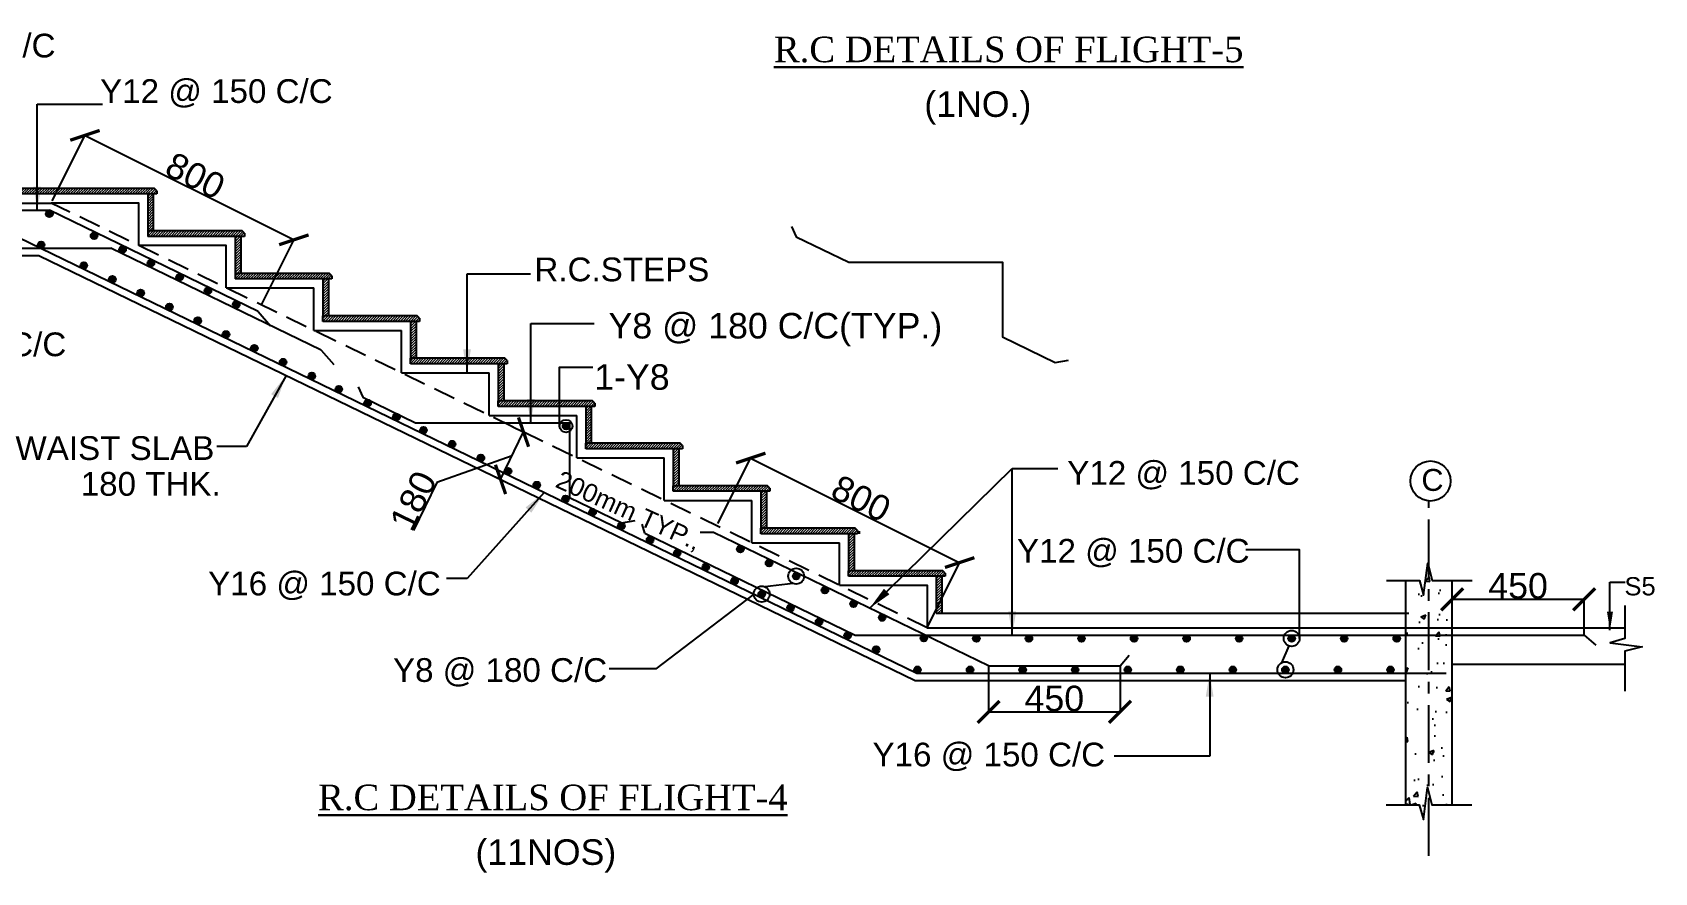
# Model space of a CAD drawing. Header units: inches. Extents: x 42351 to 118476, y -157843 to -108551.
# Drawn here: x 80110 to 102330, y -145776 to -134269 of the extents above; entities that cross this region are included whole.
import ezdxf
from ezdxf.enums import TextEntityAlignment as Align

# ---------------------------------------------------------------- set-up
doc = ezdxf.new("R2010")
doc.units = ezdxf.units.IN
doc.header["$MEASUREMENT"] = 0
doc.linetypes.add('CENTER', pattern=[50.8, 31.75, -6.35, 6.35, -6.35])
doc.linetypes.add('Hidden', pattern=[3, 2, -1])
for name, color, linetype in [('1', 8, 'Continuous'), ('2', 5, 'Continuous'), ('4', 4, 'Continuous'), ('5', 2, 'Continuous'), ('AR-Elevation-2', 14, 'Continuous'), ('AR-Elevation-3', 15, 'Continuous'), ('AR-WALL', 30, 'Continuous'), ('ARROW', 5, 'Continuous'), ('ARROW2', 5, 'Continuous'), ('DIM', 251, 'Continuous'), ('GIRD CIR', 1, 'Continuous'), ('GIRD TEXT', 4, 'Continuous'), ('GRID', 8, 'CENTER'), ('SHEAR WALL', 6, 'Continuous')]:
    doc.layers.add(name, color=color, linetype=linetype)
doc.layers.add('HATCH', color=252, linetype='Continuous', lineweight=9)
doc.layers.add('text', color=4, linetype='Continuous', lineweight=30)
doc.styles.add('Arial', font='arial.ttf', dxfattribs={"height": 400})
doc.styles.add('T200', font='sanss___.ttf', dxfattribs={"height": 250})
doc.styles.add('T300', font='sanss___.ttf', dxfattribs={"height": 350})
doc.styles.add('T400', font='romantic.ttf')
doc.dimstyles.new('SCALE - 25', dxfattribs={"dimtxt": 325, "dimasz": 300, "dimexe": 4, "dimexo": 0, "dimgap": 1, "dimtad": 1, "dimdec": 0, "dimlfac": 0.25, "dimrnd": 5, "dimzin": 3, "dimdsep": 46, "dimtxsty": 'T300', "dimblk": 'ARCHTICK', "dimcen": 0.09, "dimdle": 4, "dimclrd": 5, "dimclre": 8, "dimclrt": 1, "dimadec": 0, "dimazin": 0, "dimtfac": 1, "dimtdec": 0, "dimtix": 1, "dimtofl": 0, "dimtmove": 2, "dimatfit": 3, "dimfxl": 0, "dimtolj": 1, "dimtzin": 0, "dimarcsym": 2})
doc.dimstyles.new('T 200', dxfattribs={"dimtxt": 250, "dimasz": 150, "dimexe": 1, "dimexo": 0, "dimgap": 50, "dimtad": 1, "dimdec": 0, "dimdsep": 46, "dimtxsty": 'T200', "dimblk": 'ARCHTICK', "dimcen": 2.5, "dimdle": 1, "dimclrd": 5, "dimclre": 253, "dimclrt": 1, "dimadec": 0, "dimazin": 0, "dimtfac": 1, "dimtdec": 0, "dimtmove": 2, "dimatfit": 3, "dimfxl": 0, "dimarcsym": 0})
pattern_1 = [(45, (81115.722, -136240.2), (-17.67767, 17.67767), [])]

# ---------------------------------------------------------------- blocks, each defined once
blk = doc.blocks.new('_ARCHTICK')
at = {"color": 0, "linetype": 'ByBlock', "const_width": 0.15}
blk.add_lwpolyline([(-0.5, -0.5), (0.5, 0.5)], dxfattribs=at)
blk = doc.blocks.new('*D121')
at = {"layer": 'Defpoints', "color": 0}
for p in [(80380, -136576), (83691, -137109), (83242, -138007)]:
    blk.add_point(p, dxfattribs=at)
at = {"layer": 'DIM', "color": 8, "lineweight": -2}
for p, q in [((80380, -136576), (80830, -135675)), ((83242, -138007), (83693, -137106))]:
    blk.add_line(p, q, dxfattribs=at)
at = {"layer": 'DIM', "color": 5, "lineweight": -2}
blk.add_line((80825, -135676), (83694, -137111), dxfattribs=at)
at = {"layer": 'DIM', "color": 5, "lineweight": -2, "xscale": 300, "yscale": 300, "zscale": 300}
for p, rotation in [((80829, -135678), 153.4349488229369), ((83691, -137109), 333.4349488229369)]:
    blk.add_blockref('_ARCHTICK', p, dxfattribs=dict(at, rotation=rotation))
at = {"layer": 'DIM', "color": 1, "insert": (82341, -136232), "char_height": 350, "attachment_point": 5, "rotation": 333.4349, "style": 'T300'}
blk.add_mtext('\\A1;800', dxfattribs=at)
blk = doc.blocks.new('*D122')
at = {"layer": 'Defpoints', "color": 0}
for p in [(89500, -140997), (92812, -141530), (92363, -142428)]:
    blk.add_point(p, dxfattribs=at)
at = {"layer": 'DIM', "color": 8, "lineweight": -2}
for p, q in [((89500, -140997), (89951, -140096)), ((92363, -142428), (92813, -141527))]:
    blk.add_line(p, q, dxfattribs=at)
at = {"layer": 'DIM', "color": 5, "lineweight": -2}
blk.add_line((89946, -140098), (92815, -141532), dxfattribs=at)
at = {"layer": 'DIM', "color": 5, "lineweight": -2, "xscale": 300, "yscale": 300, "zscale": 300}
for p, rotation in [((89949, -140099), 153.4349488229369), ((92812, -141530), 333.4349488229369)]:
    blk.add_blockref('_ARCHTICK', p, dxfattribs=dict(at, rotation=rotation))
at = {"layer": 'DIM', "color": 1, "insert": (91461, -140653), "char_height": 350, "attachment_point": 5, "rotation": 333.4349, "style": 'T300'}
blk.add_mtext('\\A1;800', dxfattribs=at)
blk = doc.blocks.new('R1')
at = {"layer": '5'}
h = blk.add_hatch(color=256, dxfattribs=at)
edge = h.paths.add_edge_path()
edge.add_arc((0, 0), 62.5, 0, 360)
at = {"layer": '5', "color": 6}
blk.add_circle((0, 0), 62.5, dxfattribs=at)
blk = doc.blocks.new('*D123')
at = {"layer": 'Defpoints', "color": 0}
for p in [(86682, -139668), (86837, -139743), (86368, -140316)]:
    blk.add_point(p, dxfattribs=at)
at = {"layer": 'DIM', "color": 5, "lineweight": -2}
for p, q in [((86521, -140394), (86838, -139739)), ((86680, -140067), (85650, -140434)), ((85650, -140434), (85332, -141091))]:
    blk.add_line(p, q, dxfattribs=at)
at = {"layer": 'DIM', "color": 8, "lineweight": -2}
for p, q in [((86682, -139668), (86840, -139745)), ((86368, -140316), (86526, -140393))]:
    blk.add_line(p, q, dxfattribs=at)
at = {"layer": 'DIM', "color": 5, "lineweight": -2, "xscale": 300, "yscale": 300, "zscale": 300}
for p, rotation in [((86837, -139743), 64.13362577975428), ((86522, -140391), 244.1336257797543)]:
    blk.add_blockref('_ARCHTICK', p, dxfattribs=dict(at, rotation=rotation))
at = {"layer": 'DIM', "color": 1, "insert": (85328, -140683), "char_height": 350, "attachment_point": 5, "rotation": 64.1336, "style": 'T300'}
blk.add_mtext('\\A1;180', dxfattribs=at)
blk = doc.blocks.new('*D124')
at = {"layer": 'Defpoints', "color": 0}
for p in [(93208, -142943), (95008, -142943), (95008, -143575)]:
    blk.add_point(p, dxfattribs=at)
at = {"layer": 'DIM', "color": 8, "lineweight": -2}
for p, q in [((93208, -142943), (93208, -143579)), ((95008, -142943), (95008, -143579))]:
    blk.add_line(p, q, dxfattribs=at)
at = {"layer": 'DIM', "color": 5, "lineweight": -2}
blk.add_line((93204, -143575), (95012, -143575), dxfattribs=at)
at = {"layer": 'DIM', "color": 5, "lineweight": -2, "xscale": 300, "yscale": 300, "zscale": 300, "rotation": 180}
blk.add_blockref('_ARCHTICK', (93208, -143575), dxfattribs=at)
at = {"layer": 'DIM', "color": 5, "lineweight": -2, "xscale": 300, "yscale": 300, "zscale": 300}
blk.add_blockref('_ARCHTICK', (95008, -143575), dxfattribs=at)
at = {"layer": 'DIM', "color": 1, "insert": (94108, -143394), "char_height": 350, "attachment_point": 5, "style": 'T300'}
blk.add_mtext('\\A1;450', dxfattribs=at)
blk = doc.blocks.new('*D127')
at = {"layer": 'Defpoints', "color": 0}
for p in [(101366, -142033), (99557, -142423), (101366, -142523, -10)]:
    blk.add_point(p, dxfattribs=at)
at = {"layer": 'DIM', "color": 5, "lineweight": -2}
blk.add_line((99553, -142033), (101370, -142033), dxfattribs=at)
at = {"layer": 'DIM', "color": 8, "lineweight": -2}
for p, q in [((99557, -142423), (99557, -142029)), ((101366, -142523), (101366, -142029))]:
    blk.add_line(p, q, dxfattribs=at)
at = {"layer": 'DIM', "color": 5, "lineweight": -2, "xscale": 300, "yscale": 300, "zscale": 300, "rotation": 180}
blk.add_blockref('_ARCHTICK', (99557, -142033), dxfattribs=at)
at = {"layer": 'DIM', "color": 5, "lineweight": -2, "xscale": 300, "yscale": 300, "zscale": 300}
blk.add_blockref('_ARCHTICK', (101366, -142033), dxfattribs=at)
at = {"layer": 'DIM', "color": 1, "insert": (100461, -141851), "char_height": 350, "attachment_point": 5, "style": 'T300'}
blk.add_mtext('\\A1;450', dxfattribs=at)

msp = doc.modelspace()

# ---------------------------------------------------------------- hatches: boundary and pattern name
at = {"layer": '1'}
h = msp.add_hatch(dxfattribs=at)
h.set_pattern_fill('AR-CONC', color=256, scale=100, style=0)
h.set_pattern_definition([(50, (-499612.54, 63056.5), (717.2602, -62.75213), [75, -825]), (355, (-499612.54, 63056.5), (-138.7513, 752.1921), [60, -660]), (100.4514, (-499552.8, 63051.3), (578.5094, 689.43954), [63.7402, -701.1421]), (46.1842, (-499612.5, 63256.5), (1067.241, -165.519), [112.5, -1237.5]), (96.6356, (-499523.6, 63242.7), (934.6627, 974.1179), [95.6103, -1051.713]), (351.1842, (-499612.5, 63256.5), (934.662, 974.1186), [90, -990]), (21, (-499512.54, 63206.5), (596.90705, -402.6189), [75, -825]), (326, (-499512.54, 63206.5), (243.3153, 725.15005), [60, -660]), (71.4514, (-499462.8, 63173), (840.2226, 322.5305), [63.7402, -701.1421]), (37.5, (-499612.54, 63056.52), (12.15986, 332.89385), [0, -652, 0, -670, 0, -662.5]), (7.5, (-499612.54, 63056.52), (263.06954, 394.41171), [0, -382, 0, -637, 0, -252.5]), (327.5, (-499835.54, 63056.52), (533.82244, -22.55487), [0, -250, 0, -780, 0, -1035]), (317.5, (-499935.54, 63056.5), (583.18617, 100.10498), [0, -325, 0, -518, 0, -735])])
h.paths.add_polyline_path([(99105.2, -141776.7), (98917.4, -141776.7), (98917.4, -144849.5), (99105.2, -144849.5), (99163.6, -145050.4), (99220.8, -144611.3), (99280.6, -144849.5), (99556.9, -144849.5), (99556.9, -141776.7), (99280.6, -141776.7), (99220.8, -141538.5), (99163.6, -141977.6)])
at = {"layer": 'HATCH'}
h = msp.add_hatch(dxfattribs=at)
h.set_pattern_fill('ANSI31', color=8, scale=200, style=0)
h.set_pattern_definition(pattern_1)
h.paths.add_polyline_path([(75605, -136405.2), (75605, -136481.2), (80487.4, -136481.2), (80487.4, -136405.2)])
h = msp.add_hatch(dxfattribs=at)
h.set_pattern_fill('ANSI31', color=8, scale=200, style=0)
h.set_pattern_definition(pattern_1)
h.paths.add_polyline_path([(80489, -136405.2), (80489, -136481.2), (81689, -136481.2), (81765, -136481.2), (81813, -136481.2), (81813, -136437.2), (81781, -136405.2), (81135, -136405.2), (80565, -136405.2)])
h.paths.add_polyline_path([(81689, -136481.2), (81689, -136987), (81765, -136987), (81765, -136481.2)])
h = msp.add_hatch(dxfattribs=at)
h.set_pattern_fill('ANSI31', color=8, scale=200, style=0)
h.set_pattern_definition([(45, (82315.722, -136822.018), (-17.6777, 17.6777), [])])
h.paths.add_polyline_path([(81689, -136987), (81689, -137063), (82889, -137063), (82965, -137063), (83013, -137063), (83013, -137019), (82981, -136987), (82335, -136987), (81765, -136987)])
h.paths.add_polyline_path([(82889, -137063), (82889, -137568.8), (82965, -137568.8), (82965, -137063)])
h = msp.add_hatch(dxfattribs=at)
h.set_pattern_fill('ANSI31', color=8, scale=200, style=0)
h.set_pattern_definition([(45, (83515.722, -137403.836), (-17.6777, 17.6777), [])])
h.paths.add_polyline_path([(82889, -137568.8), (82889, -137644.8), (84089, -137644.8), (84165, -137644.8), (84213, -137644.8), (84213, -137600.8), (84181, -137568.8), (83535, -137568.8), (82965, -137568.8)])
h.paths.add_polyline_path([(84089, -137644.8), (84089, -138150.6), (84165, -138150.6), (84165, -137644.8)])
h = msp.add_hatch(dxfattribs=at)
h.set_pattern_fill('ANSI31', color=8, scale=200, style=0)
h.set_pattern_definition([(45, (84715.722, -137985.654), (-17.6777, 17.6777), [])])
h.paths.add_polyline_path([(84089, -138150.6), (84089, -138226.6), (85289, -138226.6), (85365, -138226.6), (85413, -138226.6), (85413, -138182.6), (85381, -138150.6), (84735, -138150.6), (84165, -138150.6)])
h.paths.add_polyline_path([(85289, -138226.6), (85289, -138732.4), (85365, -138732.4), (85365, -138226.6)])
h = msp.add_hatch(dxfattribs=at)
h.set_pattern_fill('ANSI31', color=8, scale=200, style=0)
h.set_pattern_definition([(45, (85915.722, -138567.473), (-17.6777, 17.6777), [])])
h.paths.add_polyline_path([(85289, -138732.4), (85289, -138808.4), (86489, -138808.4), (86565, -138808.4), (86613, -138808.4), (86613, -138764.4), (86581, -138732.4), (85935, -138732.4), (85365, -138732.4)])
h.paths.add_polyline_path([(86489, -138808.4), (86489, -139314.3), (86565, -139314.3), (86565, -138808.4)])
h = msp.add_hatch(dxfattribs=at)
h.set_pattern_fill('ANSI31', color=8, scale=200, style=0)
h.set_pattern_definition([(45, (87115.722, -139149.29), (-17.6777, 17.6777), [])])
h.paths.add_polyline_path([(86489, -139314.3), (86489, -139390.3), (87689, -139390.3), (87765, -139390.3), (87813, -139390.3), (87813, -139346.3), (87781, -139314.3), (87135, -139314.3), (86565, -139314.3)])
h.paths.add_polyline_path([(87689, -139390.3), (87689, -139896.1), (87765, -139896.1), (87765, -139390.3)])
h = msp.add_hatch(dxfattribs=at)
h.set_pattern_fill('ANSI31', color=8, scale=200, style=0)
h.set_pattern_definition([(45, (88315.722, -139731.11), (-17.6777, 17.6777), [])])
h.paths.add_polyline_path([(87689, -139896.1), (87689, -139972.1), (88889, -139972.1), (88965, -139972.1), (89013, -139972.1), (89013, -139928.1), (88981, -139896.1), (88335, -139896.1), (87765, -139896.1)])
h.paths.add_polyline_path([(88889, -139972.1), (88889, -140477.9), (88965, -140477.9), (88965, -139972.1)])
h = msp.add_hatch(dxfattribs=at)
h.set_pattern_fill('ANSI31', color=8, scale=200, style=0)
h.set_pattern_definition([(45, (89515.722, -140312.927), (-17.6777, 17.6777), [])])
h.paths.add_polyline_path([(88889, -140477.9), (88889, -140553.9), (90089, -140553.9), (90165, -140553.9), (90213, -140553.9), (90213, -140509.9), (90181, -140477.9), (89535, -140477.9), (88965, -140477.9)])
h.paths.add_polyline_path([(90089, -140553.9), (90089, -141059.7), (90165, -141059.7), (90165, -140553.9)])
h = msp.add_hatch(dxfattribs=at)
h.set_pattern_fill('ANSI31', color=8, scale=200, style=0)
h.set_pattern_definition([(45, (90715.722, -140894.745), (-17.6777, 17.6777), [])])
h.paths.add_polyline_path([(90089, -141059.7), (90089, -141135.7), (91289, -141135.7), (91365, -141135.7), (91413, -141135.7), (91413, -141091.7), (91381, -141059.7), (90735, -141059.7), (90165, -141059.7)])
h.paths.add_polyline_path([(91289, -141135.7), (91289, -141641.5), (91365, -141641.5), (91365, -141135.7)])
h = msp.add_hatch(dxfattribs=at)
h.set_pattern_fill('ANSI31', color=8, scale=200, style=0)
h.set_pattern_definition([(45, (91915.722, -141476.564), (-17.6777, 17.6777), [])])
h.paths.add_polyline_path([(91289, -141717.5), (92613, -141717.5), (92613, -141673.5), (92581, -141641.5), (91289, -141641.5)])
h.paths.add_polyline_path([(92565, -141717.5), (92489, -141717.5), (92489, -142223.3), (92565, -142223.3)])

# ---------------------------------------------------------------- linework, layer by layer
at = {"layer": '1', "linetype": 'Hidden', "ltscale": 250}
msp.add_line((99557, -142923.3), (99557, -142423.3), dxfattribs=at)
at = {"layer": '1'}
for points in [[(98656.9, -141776.7), (99108.7, -141776.7), (99167.1, -141977.6), (99224.3, -141538.5), (99284.1, -141776.7), (99830, -141776.7)], [(101923.6, -142117.7), (101923.6, -142569.4), (101722.7, -142627.8), (102161.8, -142685), (101923.6, -142744.8), (101923.6, -143290.8)]]:
    msp.add_lwpolyline(points, dxfattribs=at)
at = {"layer": '1', "elevation": -8.3}
msp.add_lwpolyline([(98653.5, -144849.5), (99105.2, -144849.5), (99163.6, -145050.4), (99220.8, -144611.3), (99280.6, -144849.5), (99826.6, -144849.5)], dxfattribs=at)
at = {"layer": '2', "elevation": -5.1}
for points in [[(97468.4, -142569.3), (97468.4, -141353.7), (96730.3, -141353.7)], [(97318.8, -142670.7), (97221.8, -142901.6)]]:
    msp.add_lwpolyline(points, dxfattribs=at)
at = {"layer": '2'}
for points in [[(89990.8, -141961.4), (88651.4, -142985.3), (88012.1, -142985.3)], [(90531.4, -141817.3), (90142.2, -141860.8)]]:
    msp.add_lwpolyline(points, dxfattribs=at)
for centre in [(90571.8, -141716), (90099.9, -141961.4), (97359.3, -142569.3, -5.1), (97273.4, -142997.8)]:
    msp.add_circle(centre, 109.1, dxfattribs=at)
at = {"layer": '4'}
for p, q in [((75557.4, -136605.2, 0), (80365, -136605.2)), ((75557.4, -137325.2, 0), (80199.7, -137325.2)), ((80199.7, -137325.2), (92199.6, -143143.3)), ((92365, -142423.3), (101923.6, -142423.3)), ((99557, -142923.3, 0), (101923.6, -142923.3, 0)), ((92199.6, -143143.3), (98917, -143143.3))]:
    msp.add_line(p, q, dxfattribs=at)
at = {"layer": '4', "linetype": 'Hidden', "ltscale": 150}
msp.add_line((92365, -142423.3), (80365, -136605.2), dxfattribs=at)
at = {"layer": '5'}
for p, q in [((74989.7, -136705.2), (80342.1, -136705.2)), ((79356.4, -136805.2), (92222.6, -143043.3)), ((83199.9, -138090.8), (80342.1, -136705.2)), ((75074.6, -137225.2, 0), (81185.4, -137225.2)), ((84065, -138621.4), (81185.4, -137225.2)), ((88499.7, -141127.2), (91379.3, -142523.3)), ((93208.3, -142943.3), (89440.7, -141116.6)), ((91379.3, -142523.3, -0.7), (101365.7, -142523.4, -27.1)), ((101365.7, -142523.4, -10.2), (101525.4, -142660.7, 3.4))]:
    msp.add_line(p, q, dxfattribs=at)
at = {"layer": '5', "color": 2}
for p, q in [((83199.9, -138090.8), (83372.8, -138285.8)), ((84065, -138621.4), (84237.9, -138816.3))]:
    msp.add_line(p, q, dxfattribs=at)
at = {"layer": '5', "elevation": 3.4}
msp.add_lwpolyline([(90506.5, -136925.2), (90571.7, -137068.3), (91291.5, -137417.4), (93399.6, -137417.4), (93399.6, -138440), (94119.4, -138789.2), (94300.6, -138756.3)], dxfattribs=at)
at = {"layer": '5'}
msp.add_lwpolyline([(84572, -139122.1), (84637.2, -139265.1), (85357, -139614.3), (87465, -139614.3), (87465, -140636.9), (88184.8, -140986), (88366.1, -140953.1)], dxfattribs=at)
at = {"layer": '5', "color": 2}
for points in [[(88499.7, -141127.2), (88462.4, -141002.3)], [(89440.7, -141116.6), (89257.9, -141116.6)]]:
    msp.add_lwpolyline(points, dxfattribs=at)
at = {"layer": 'AR-Elevation-2', "ltscale": 100}
msp.add_line((91441, -141135.7), (91441, -141097.7), dxfattribs=at)
at = {"layer": 'AR-Elevation-3', "color": 8}
for p, q in [((81781, -136405.2), (75557.4, -136405.2)), ((81813, -136437.2), (81781, -136405.2)), ((81813, -136481.2), (75557.4, -136481.2)), ((81689, -136481.2), (81689, -137063)), ((81765, -136481.2), (81765, -136987)), ((81813, -136437.2), (81813, -136481.2)), ((82981, -136987), (81689, -136987)), ((83013, -137063), (81689, -137063)), ((82889, -137063), (82889, -137644.8)), ((82965, -137063), (82965, -137568.8)), ((83013, -137019), (82981, -136987)), ((83013, -137019), (83013, -137063)), ((84181, -137568.8), (82889, -137568.8)), ((84213, -137644.8), (82889, -137644.8)), ((84089, -137644.8), (84089, -138150.6)), ((84165, -137644.8), (84165, -138150.6)), ((84213, -137600.8), (84181, -137568.8)), ((84213, -137600.8), (84213, -137644.8)), ((85381, -138150.6), (84089, -138150.6)), ((84089, -138226.6), (84089, -138150.6)), ((85413, -138182.6), (85381, -138150.6)), ((85413, -138182.6), (85413, -138226.6)), ((85413, -138226.6), (84089, -138226.6)), ((85289, -138226.6), (85289, -138732.4)), ((85365, -138226.6), (85365, -138732.4)), ((86581, -138732.4), (85289, -138732.4)), ((85289, -138808.4), (85289, -138732.4)), ((86613, -138808.4), (85289, -138808.4)), ((86489, -138808.4), (86489, -139314.3)), ((86565, -138808.4), (86565, -139314.3)), ((86613, -138764.4), (86581, -138732.4)), ((86613, -138764.4), (86613, -138808.4)), ((87781, -139314.3), (86489, -139314.3)), ((86489, -139390.3), (86489, -139314.3)), ((87813, -139346.3), (87781, -139314.3)), ((87813, -139390.3), (86489, -139390.3)), ((87689, -139390.3), (87689, -139896.1)), ((87765, -139390.3), (87765, -139896.1)), ((87813, -139346.3), (87813, -139390.3)), ((88981, -139896.1), (87689, -139896.1)), ((87689, -139972.1), (87689, -139896.1)), ((89013, -139972.1), (87689, -139972.1)), ((88889, -139972.1), (88889, -140477.9)), ((88965, -139972.1), (88965, -140477.9)), ((89013, -139928.1), (88981, -139896.1)), ((89013, -139928.1), (89013, -139972.1)), ((90181, -140477.9), (88889, -140477.9)), ((88889, -140553.9), (88889, -140477.9)), ((90213, -140553.9), (88889, -140553.9)), ((90089, -140553.9), (90089, -141059.7)), ((90165, -140553.9), (90165, -141059.7)), ((90213, -140509.9), (90181, -140477.9)), ((90213, -140509.9), (90213, -140553.9)), ((91381, -141059.7), (90089, -141059.7)), ((90089, -141135.7), (90089, -141059.7)), ((91413, -141091.7), (91381, -141059.7)), ((91413, -141091.7), (91413, -141135.7)), ((91413, -141135.7), (90089, -141135.7)), ((91289, -141135.7), (91289, -141641.5)), ((91365, -141135.7), (91365, -141641.5)), ((92581, -141641.5), (91289, -141641.5)), ((91289, -141717.5), (91289, -141641.5)), ((92613, -141717.5), (91289, -141717.5)), ((92489, -141717.5), (92489, -142223.3)), ((92565, -141717.5), (92565, -142223.3)), ((92613, -141673.5), (92581, -141641.5)), ((92613, -141673.5), (92613, -141717.5)), ((92489, -142223.3), (98964.7, -142223.4))]:
    msp.add_line(p, q, dxfattribs=at)
at = {"layer": 'AR-WALL', "color": 6}
for p, q in [((82765, -137768.8), (83965, -137768.8)), ((83965, -138350.6), (83965, -137768.8)), ((83965, -138350.6), (85165, -138350.6)), ((85165, -138932.4), (85165, -138350.6)), ((85165, -138932.4), (86365, -138932.4)), ((86365, -139514.3), (86365, -138932.4)), ((86365, -139514.3), (87565, -139514.3)), ((87565, -140096.1), (87565, -139514.3)), ((87565, -140096.1), (88765, -140096.1)), ((88765, -140677.9), (88765, -140096.1)), ((88765, -140677.9), (89965, -140677.9)), ((89965, -141259.7), (89965, -140677.9)), ((89965, -141259.7), (91165, -141259.7)), ((91165, -141841.6), (91165, -141259.7))]:
    msp.add_line(p, q, dxfattribs=at)
for points in [[(81565.1, -137187), (81565.1, -136605.2), (80365.1, -136605.2)], [(82765.1, -137768.8), (82765.1, -137187), (81565.1, -137187)], [(91165, -141841.5), (92365, -141841.5), (92365, -142423.3)]]:
    msp.add_lwpolyline(points, dxfattribs=at)
at = {"layer": 'ARROW2', "elevation": 3.4}
msp.add_lwpolyline([(87332, -139660.2), (87332, -138851.8), (87784.5, -138851.8)], dxfattribs=at)
at = {"layer": 'ARROW2'}
msp.add_circle((87419.5, -139660.2, 3.4), 87.5, dxfattribs=at)
at = {"layer": 'DIM', "color": 2}
for p, q in [((95008.3, -142943.3), (95133.7, -142797.4)), ((92222.6, -143043.3), (99475.3, -143043.3)), ((93208.3, -142943.3), (95008.3, -142943.3))]:
    msp.add_line(p, q, dxfattribs=at)
at = {"layer": 'GIRD CIR'}
msp.add_circle((99260.7, -140412.9, -8.2), 274.3, dxfattribs=at)
at = {"layer": 'GRID', "ltscale": 25}
msp.add_line((99237, -145544.9, 0), (99237, -140687.2, 0), dxfattribs=at)
at = {"layer": 'SHEAR WALL', "ltscale": 0.003}
for points in [[(98917.4, -141776.7), (98917.4, -144849.5)], [(99557, -144849.5), (99557, -141776.7)]]:
    msp.add_lwpolyline(points, dxfattribs=at)

# ---------------------------------------------------------------- block references
at = {"layer": '5', "color": 3}
for p, xscale, yscale, zscale, rotation in [((80341.3, -136751.2), 0.7372799999144111, 0.7372799999144111, 0.7372799999144111, 359.0044604247437), ((80954.3, -137053.3), 0.7372799999144111, 0.7372799999144111, 0.7372799999144111, 359.0044604247437), ((80228.8, -137179.5), 0.7372799999144111, 0.7372799999144111, 0.7372799999144111, 359.0044604247437), ((81345, -137242.6), 0.7372799999144111, 0.7372799999144111, 0.7372799999144111, 359.0044604247437), ((80813.8, -137460.8), 0.7372799999144111, 0.7372799999144111, 0.7372799999144111, 359.0044604247437), ((81732.8, -137430.7), 0.7372799999144111, 0.7372799999144111, 0.7372799999144111, 359.0044604247437), ((81204.5, -137650.1), 0.7372799999144111, 0.7372799999144111, 0.7372799999144111, 359.0044604247437), ((82126.5, -137621.5), 0.7372799999144111, 0.7372799999144111, 0.7372799999144111, 359.0044604247437), ((82514.2, -137809.5), 0.7372799999144111, 0.7372799999144111, 0.7372799999144111, 359.0044604247437), ((81592.3, -137838.1), 0.7372799999144111, 0.7372799999144111, 0.7372799999144111, 359.0044604247437), ((81986, -138029), 0.7372799999144111, 0.7372799999144111, 0.7372799999144111, 359.0044604247437), ((82902, -137997.5), 0.7372799999144111, 0.7372799999144111, 0.7372799999144111, 359.0044604247437), ((82373.7, -138217), 0.7372799999144111, 0.7372799999144111, 0.7372799999144111, 359.0044604247437), ((82761.5, -138405), 0.7372799999144111, 0.7372799999144111, 0.7372799999144111, 359.0044604247437), ((83149.3, -138593), 0.7372799999144111, 0.7372799999144111, 0.7372799999144111, 359.0044604247437), ((83542.9, -138783.9), 0.7372799999144111, 0.7372799999144111, 0.7372799999144111, 359.0044604247437), ((83936.6, -138974.8), 0.7372799999144111, 0.7372799999144111, 0.7372799999144111, 359.0044604247437), ((84307.7, -139154.4), 0.7372799999144111, 0.7372799999144111, 0.7372799999144111, 359.0044604247437), ((84701.4, -139345.3), 0.7372799999144111, 0.7372799999144111, 0.7372799999144111, 359.0044604247437), ((85095, -139536.2), 0.7372799999144111, 0.7372799999144111, 0.7372799999144111, 359.0044604247437), ((85466.1, -139715.8), 0.7372799999144111, 0.7372799999144111, 0.7372799999144111, 359.0044604247437), ((87419.5, -139660.2, 3.4), 0.7372799999578074, 0.7372799999578074, 0.7372799999578074, 359.0044604259333), ((85859.8, -139906.7), 0.7372799999144111, 0.7372799999144111, 0.7372799999144111, 359.0044604247437), ((86253.5, -140097.6), 0.7372799999144111, 0.7372799999144111, 0.7372799999144111, 359.0044604247437), ((86624.6, -140277.2), 0.7372799999144111, 0.7372799999144111, 0.7372799999144111, 359.0044604247437), ((87018.3, -140468.1), 0.7372799999144111, 0.7372799999144111, 0.7372799999144111, 359.0044604247437), ((87411.9, -140658.9), 0.7372799999144111, 0.7372799999144111, 0.7372799999144111, 359.0044604247437), ((87783, -140838.6), 0.7372799999144111, 0.7372799999144111, 0.7372799999144111, 359.0044604247437), ((88176.7, -141029.5), 0.7372799999144111, 0.7372799999144111, 0.7372799999144111, 359.0044604247437), ((88570.4, -141220.3), 0.7372799999144111, 0.7372799999144111, 0.7372799999144111, 359.0044604247437), ((89807, -141345.5), 0.7372799999144111, 0.7372799999144111, 0.7372799999144111, 359.0044604247437), ((88941.5, -141400), 0.7372799999144111, 0.7372799999144111, 0.7372799999144111, 359.0044604247437), ((90200.7, -141536.3), 0.7372799999144111, 0.7372799999144111, 0.7372799999144111, 359.0044604247437), ((89335.2, -141590.9), 0.7372799999144111, 0.7372799999144111, 0.7372799999144111, 359.0044604247437), ((89728.8, -141781.7), 0.7372799999144111, 0.7372799999144111, 0.7372799999144111, 359.0044604247437), ((90571.8, -141716), 0.7372799999144111, 0.7372799999144111, 0.7372799999144111, 359.0044604247437), ((90099.9, -141961.4), 0.7372799999144111, 0.7372799999144111, 0.7372799999144111, 359.0044604247437), ((90965.5, -141906.8), 0.7372799999144111, 0.7372799999144111, 0.7372799999144111, 359.0044604247437), ((90493.6, -142152.2), 0.7372799999144111, 0.7372799999144111, 0.7372799999144111, 359.0044604247437), ((91357.4, -142095.3), 0.7372799999144111, 0.7372799999144111, 0.7372799999144111, 359.0044604247437), ((90885.5, -142340.7), 0.7372799999144111, 0.7372799999144111, 0.7372799999144111, 359.0044604247437), ((91749.4, -142283.8), 0.7372799999144111, 0.7372799999144111, 0.7372799999144111, 359.0044604247437), ((91277.5, -142529.2), 0.7372799999144111, 0.7372799999144111, 0.7372799999144111, 359.0044604247437), ((92320.1, -142563.9), 0.7372799999144111, 0.7372799999144111, 0.7372799999144111, 359.0044604247437), ((93040.1, -142569.4, -5.1), 0.7372799999144111, 0.7372799999144111, 0.7372799999144111, 359.0044604247437), ((93760.1, -142569.4, -5.1), 0.7372799999144111, 0.7372799999144111, 0.7372799999144111, 359.0044604247437), ((94480.1, -142569.4, -5.1), 0.7372799999144111, 0.7372799999144111, 0.7372799999144111, 359.0044604247437), ((95200.1, -142569.4, -5.1), 0.7372799999144111, 0.7372799999144111, 0.7372799999144111, 359.0044604247437), ((95920.1, -142569.4, -5.1), 0.7372799999144111, 0.7372799999144111, 0.7372799999144111, 359.0044604247437), ((96639.3, -142569.3, -5.1), 0.7372799999144111, 0.7372799999144111, 0.7372799999144111, 359.0044604247437), ((97359.3, -142569.3, -5.1), 0.7372799999144111, 0.7372799999144111, 0.7372799999144111, 359.0044604247437), ((98078.5, -142569.3, -5.1), 0.7372799999144111, 0.7372799999144111, 0.7372799999144111, 359.0044604247437), ((98798.5, -142569.3, -5.1), 0.7372799999144111, 0.7372799999144111, 0.7372799999144111, 359.0044604247437), ((91667, -142722.7), 0.7372799999144111, 0.7372799999144111, 0.7372799999144111, 359.0044604247437), ((92234.2, -142997.8), 0.7372799999144111, 0.7372799999144111, 0.7372799999144111, 359.0044604247437), ((92954.2, -142997.8), 0.7372799999144111, 0.7372799999144111, 0.7372799999144111, 359.0044604247437), ((93674.2, -142997.8), 0.7372799999144111, 0.7372799999144111, 0.7372799999144111, 359.0044604247437), ((94394.2, -142997.8), 0.7372799999144111, 0.7372799999144111, 0.7372799999144111, 359.0044604247437), ((95114.2, -142997.8), 0.7372799999144111, 0.7372799999144111, 0.7372799999144111, 359.0044604247437), ((95834.2, -142997.8), 0.7372799999144111, 0.7372799999144111, 0.7372799999144111, 359.0044604247437), ((96553.4, -142997.8), 0.7372799999144111, 0.7372799999144111, 0.7372799999144111, 359.0044604247437), ((97273.4, -142997.8), 0.7372799999144111, 0.7372799999144111, 0.7372799999144111, 359.0044604247437), ((97992.6, -142997.8), 0.7372799999144111, 0.7372799999144111, 0.7372799999144111, 359.0044604247437), ((98712.6, -142997.8), 0.7372799999144111, 0.7372799999144111, 0.7372799999144111, 359.0044604247437)]:
    msp.add_blockref('R1', p, dxfattribs=dict(at, xscale=xscale, yscale=yscale, zscale=zscale, rotation=rotation))

# ---------------------------------------------------------------- texts
at = {"layer": 'GIRD TEXT', "ltscale": 7, "style": 'T300'}
msp.add_text('C', height=300, dxfattribs=at).set_placement((99136.6, -140548.1))
at = {"layer": 'text', "color": 3, "style": 'T300'}
for s, height, p in [('Y12 @ 150 C/C', 325, (77239.9, -134611.2)), ('Y12 @ 150 C/C', 325, (81036.3, -135234.4)), ('Y8 @ 180 C/C(TYP.)', 350, (88001, -138460.8)), ('Y16 @ 150 C/C', 325, (77387.2, -138703.3)), ('1-Y8', 350, (87805.6, -139163.3)), ('WAIST SLAB', 325, (79877.4, -140124.3)), ('Y12 @ 150 C/C', 325, (94285.5, -140464.6)), ('Y12 @ 150 C/C', 325, (93596.3, -141531.3)), ('Y16 @ 150 C/C', 325, (82516.9, -141979.6)), ('Y8 @ 180 C/C', 325, (85048.6, -143164.4)), ('Y16 @ 150 C/C', 325, (91617.6, -144321.8))]:
    msp.add_text(s, height=height, dxfattribs=at).set_placement(p)
at = {"layer": 'text', "color": 4}
for s, height, style, p in [('%%UR.C DETAILS OF FLIGHT-5', 350, 'T400', (90267.4, -134676.4)), ('R.C.STEPS', 325, 'T300', (86986, -137677.1)), ('%%UR.C DETAILS OF FLIGHT-4', 350, 'T400', (84023.4, -144921.4))]:
    msp.add_text(s, height=height, dxfattribs=dict(at, style=style)).set_placement(p)
at = {"layer": 'text', "color": 6}
for s, height, style, p in [('(1NO.)', 350, 'Arial', (92326.8, -135425.5)), ('180 THK.', 325, 'T300', (80771.5, -140614.6)), ('(11NOS)', 350, 'Arial', (86178.4, -145670.5))]:
    msp.add_text(s, height=height, dxfattribs=dict(at, style=style)).set_placement(p)
at = {"layer": 'text', "color": 6, "style": 'T300'}
msp.add_text('200mm TYP.,', height=250, rotation=335.68, dxfattribs=at).set_placement((87256.5, -140488.7))
at = {"layer": 'text', "style": 'T300'}
msp.add_text('S5', height=250, rotation=0.00006, dxfattribs=at).set_placement((102344.9, -141979.8), align=Align.RIGHT)

# ---------------------------------------------------------------- dimensions: what is measured, and where the dimension line sits
at = {"layer": 'DIM'}
for p1, p2, picture, middle in [((80379.6, -136576.1), (83241.8, -138007.2), '*D121', (82340.7, -136231.5)), ((89500.4, -140997.3), (92362.5, -142428.3), '*D122', (91461.5, -140652.7))]:
    dim = msp.add_aligned_dim(p1=p1, p2=p2, distance=1003.9, dimstyle='SCALE - 25', dxfattribs=at)
    dim.commit()
    dim.dimension.update_dxf_attribs({"geometry": picture, "text_midpoint": middle})
dim = msp.add_linear_dim(base=(86836.6, -139742.9), p1=(86367.9, -140315.8), p2=(86682, -139667.9), angle=64.13363, dimstyle='SCALE - 25', override={"dimtmove": 1}, dxfattribs=at)
dim.commit()
dim.dimension.update_dxf_attribs({"geometry": '*D123', "text_midpoint": (85649.9, -140434.5), "dimtype": 161})
for base, p1, p2, picture, middle in [((101365.7, -142032.8), (99557, -142423.3), (101365.7, -142523.4, -10.2), '*D127', (100461.4, -141851.5)), ((95008.3, -143575), (93208.3, -142943.3), (95008.3, -142943.3), '*D124', (94108.3, -143393.7))]:
    dim = msp.add_linear_dim(base=base, p1=p1, p2=p2, dimstyle='SCALE - 25', dxfattribs=at)
    dim.commit()
    dim.dimension.update_dxf_attribs({"geometry": picture, "text_midpoint": middle})

# ---------------------------------------------------------------- leaders
at = {"layer": 'ARROW', "color": 2}
for points, override in [([(80176.5, -136705.2), (80176.5, -135249.2), (81067.7, -135249.2)], {"dimasz": 325, "dimtad": 0}), ([(86063, -138932.4), (86063, -137574.1), (86932.3, -137574.1)], {"dimasz": 325, "dimtad": 0}), ([(86936.4, -139614.3, 3.4), (86936.4, -138255.9, 3.4), (87805.7, -138255.9, 3.4)], {"dimasz": 325, "dimtad": 0}), ([(83584.6, -138966.3), (83042.9, -139938.6), (82635.1, -139938.6)], {"dimasz": 325, "dimgap": 1, "dimtad": 0}), ([(91579.8, -142153.8), (93531.7, -140242), (94158, -140242)], {"dimasz": 325, "dimtad": 0}), ([(93531.7, -142523.3, -6.4), (93531.7, -140242, -6.4), (94158, -140242, -6.4)], {"dimasz": 325, "dimtad": 0}), ([(87121, -140569.8), (86066.9, -141746.8), (85784.1, -141746.8)], {"dimasz": 325, "dimgap": 1, "dimtad": 0}), ([(96236, -143043.3), (96236, -144180.6), (94927.7, -144180.6)], {"dimasz": 325, "dimtad": 0})]:
    msp.add_leader(points, dimstyle='SCALE - 25', override=override, dxfattribs=at)
at = {"layer": 'ARROW'}
msp.add_leader([(101719.8, -142454.3), (101719.8, -141798.2), (101929.9, -141798.2)], dimstyle='T 200', override={"dimasz": 250, "dimtad": 0, "dimrnd": 5, "dimfxl": 5000, "dimarcsym": 2}, dxfattribs=at)

doc.saveas('drawing.dxf')
